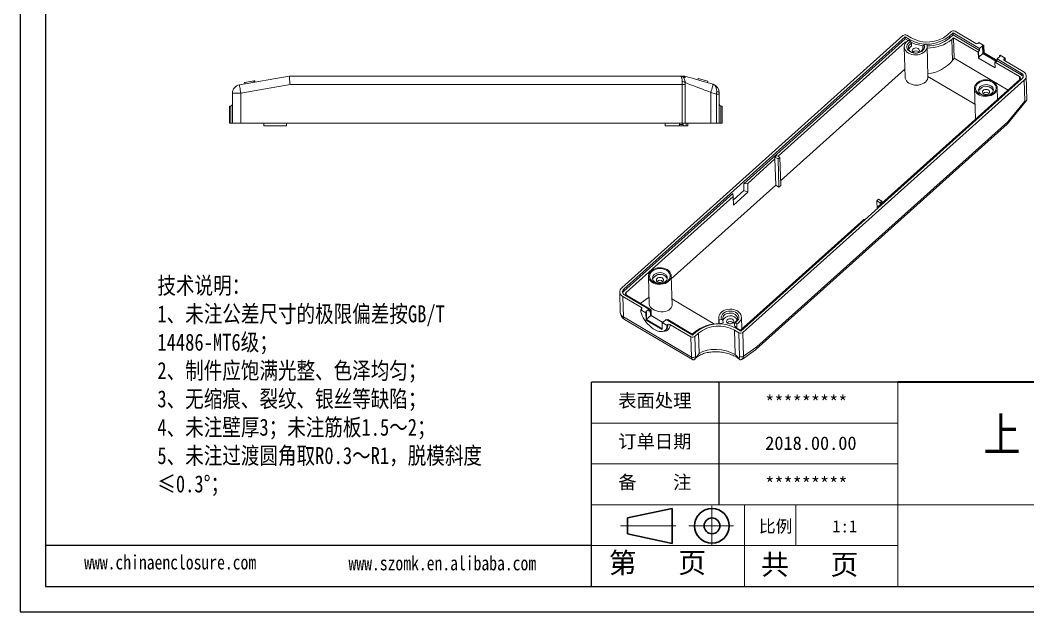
# Model space of a CAD drawing. Header units: inches. Extents: x 1561 to 2692, y 327 to 703.
# Drawn here: x 2160.2 to 2514, y 326.9 to 534.7 of the extents above; entities that cross this region are included whole.
import ezdxf

# ---------------------------------------------------------------- set-up
doc = ezdxf.new("R2010")
doc.units = ezdxf.units.IN
doc.header["$LTSCALE"] = 15
doc.linetypes.add('CENTER2', pattern=[28.575, 19.05, -3.175, 3.175, -3.175])
doc.layers.add('文字', color=81, linetype='Continuous')
for name, color, linetype, lineweight in [('粗实线', 7, 'Continuous', 30), ('细实线', 3, 'Continuous', 9), ('细点划线', 2, 'CENTER2', 9)]:
    doc.layers.add(name, color=color, linetype=linetype, lineweight=lineweight)
doc.styles.get("Standard").update_dxf_attribs({"font": 'txt', "bigfont": 'gbcbig.shx'})
doc.styles.add('宋体', font='', dxfattribs={"width": 0.8, "height": 3.5})
doc.styles.get('宋体').set_extended_font_data('SimSun')

msp = doc.modelspace()

# ---------------------------------------------------------------- linework, layer by layer
for p, q in [((2160.189, 703.141), (2160.189, 326.907)), ((2169.147, 694.183), (2169.147, 335.865)), ((2468.343, 407.529), (2360.848, 407.529)), ((2360.848, 335.865), (2360.848, 407.529)), ((2405.637, 364.531), (2405.637, 407.529)), ((2360.848, 350.198), (2169.147, 350.198)), ((2169.147, 335.865), (2683.334, 335.865)), ((2160.189, 326.907), (2692.292, 326.907))]:
    msp.add_line(p, q)
at = {"color": 7, "linetype": 'Continuous', "lineweight": 15}
for p, q in [((2495.788, 526.486), (2488.469, 530.801)), ((2470.17, 529.278), (2371.41, 440.706)), ((2470.941, 528.824), (2372.18, 440.252)), ((2470.961, 528.141), (2414.254, 477.283)), ((2472.481, 527.915), (2470.941, 528.824)), ((2470.961, 528.141), (2470.941, 528.824)), ((2471.976, 527.542), (2470.961, 528.141)), ((2473.119, 528.487), (2471.578, 529.395)), ((2472.847, 527.225), (2472.322, 527.751)), ((2487.061, 530.684), (2485.787, 529.541)), ((2487.832, 530.23), (2486.558, 529.087)), ((2486.578, 528.404), (2486.558, 529.087)), ((2487.853, 529.547), (2486.578, 528.404)), ((2487.986, 528.521), (2487.349, 527.949)), ((2487.571, 520.578), (2487.349, 527.949)), ((2497.077, 524.779), (2487.832, 530.23)), ((2487.853, 529.547), (2487.832, 530.23)), ((2497.098, 524.095), (2487.853, 529.547)), ((2496.615, 523.433), (2487.986, 528.521)), ((2487.986, 528.521), (2488.203, 521.347)), ((2471.094, 527.115), (2426.308, 486.948)), ((2470.655, 525.291), (2470.975, 514.698)), ((2471.322, 526.98), (2471.094, 527.115)), ((2471.094, 527.115), (2471.107, 526.711)), ((2472.847, 527.225), (2473.148, 526.591)), ((2473.148, 526.591), (2473.179, 525.565)), ((2477.159, 525.637), (2477.629, 526.088)), ((2477.159, 525.637), (2477.189, 524.655)), ((2478.493, 526.284), (2477.629, 526.088)), ((2478.972, 514.939), (2478.652, 525.533)), ((2496.811, 526.83), (2496.492, 526.545)), ((2497.098, 524.095), (2496.588, 523.638)), ((2496.811, 526.83), (2498.583, 525.785)), ((2497.077, 524.779), (2498.161, 525.75)), ((2497.098, 524.095), (2497.077, 524.779)), ((2498.392, 525.614), (2498.161, 525.75)), ((2498.161, 525.75), (2498.243, 523.017)), ((2498.583, 525.785), (2498.392, 525.614)), ((2498.392, 525.614), (2498.468, 523.085)), ((2498.583, 525.785), (2498.659, 523.257)), ((2488.203, 521.347), (2487.571, 520.578)), ((2507.13, 510.187), (2488.203, 521.347)), ((2496.742, 523.547), (2496.588, 523.638)), ((2496.615, 523.433), (2496.742, 523.547)), ((2496.677, 521.383), (2496.615, 523.433)), ((2496.677, 521.383), (2496.804, 521.497)), ((2496.677, 521.383), (2502.532, 517.93)), ((2496.804, 521.497), (2496.742, 523.547)), ((2496.798, 521.72), (2498.243, 523.017)), ((2498.243, 523.017), (2502.99, 520.218)), ((2498.659, 523.257), (2498.468, 523.085)), ((2498.468, 523.085), (2503.125, 520.339)), ((2503.259, 520.545), (2498.659, 523.257)), ((2502.752, 520.004), (2503.262, 520.461)), ((2503.241, 521.145), (2504.324, 522.116)), ((2511.716, 516.148), (2503.241, 521.145)), ((2503.241, 521.145), (2503.262, 520.461)), ((2511.737, 515.464), (2503.262, 520.461)), ((2504.093, 522.253), (2504.284, 522.424)), ((2504.324, 522.116), (2504.093, 522.253)), ((2504.093, 522.253), (2504.103, 521.918)), ((2504.284, 522.424), (2506.056, 521.379)), ((2506.056, 521.379), (2505.738, 521.093)), ((2512.353, 516.719), (2505.804, 520.581)), ((2470.892, 517.457), (2427.24, 478.308)), ((2502.598, 520.095), (2502.47, 519.981)), ((2511.099, 514.893), (2502.47, 519.981)), ((2502.532, 517.93), (2502.47, 519.981)), ((2502.752, 520.004), (2502.598, 520.095)), ((2237.182, 512.006), (2254.699, 515.071)), ((2242.204, 513.392), (2239.11, 512.851)), ((2242.557, 513.454), (2242.204, 513.392)), ((2242.204, 513.392), (2242.29, 512.9)), ((2242.557, 513.454), (2242.644, 512.961)), ((2242.646, 513.469), (2242.732, 512.977)), ((2254.699, 515.071), (2392.232, 515.071)), ((2392.366, 515.071), (2392.372, 515.071)), ((2393.464, 515.071), (2392.512, 515.071)), ((2392.699, 512.071), (2392.699, 513.145)), ((2398.275, 514.239), (2398.136, 513.759)), ((2401.637, 513.267), (2398.275, 514.239)), ((2401.637, 513.267), (2401.498, 512.786)), ((2401.723, 513.242), (2401.584, 512.761)), ((2401.723, 513.242), (2401.696, 513.249)), ((2413.222, 425.524), (2511.983, 514.097)), ((2413.993, 425.07), (2512.753, 513.642)), ((2462.808, 470.438), (2511.233, 513.867)), ((2478.972, 514.939), (2495.477, 505.207)), ((2511.737, 515.464), (2511.716, 516.148)), ((2512.975, 506.299), (2512.753, 513.642)), ((2513.693, 506.744), (2513.44, 515.096)), ((2254.959, 512.071), (2237.699, 509.05)), ((2239.049, 512.84), (2239.021, 512.835)), ((2239.021, 512.835), (2239.108, 512.343)), ((2239.11, 512.851), (2239.196, 512.358)), ((2392.699, 512.071), (2254.959, 512.071)), ((2392.699, 512.071), (2393.699, 512.071)), ((2392.699, 498.571), (2392.699, 512.071)), ((2393.699, 512.787), (2393.699, 512.071)), ((2393.699, 512.071), (2393.699, 498.571)), ((2495.31, 510.755), (2495.63, 500.161)), ((2503.431, 506.87), (2503.306, 510.996)), ((2234.699, 509.05), (2237.699, 509.05)), ((2234.699, 498.571), (2234.699, 509.05)), ((2237.699, 509.05), (2237.699, 498.571)), ((2402.699, 509.316), (2402.699, 498.571)), ((2404.699, 508.737), (2402.699, 509.316)), ((2404.699, 508.737), (2405.699, 508.737)), ((2404.699, 498.571), (2404.699, 508.737)), ((2405.699, 509.316), (2405.699, 508.737)), ((2405.699, 508.737), (2405.699, 498.571)), ((2506.85, 498.285), (2513.622, 506.538)), ((2506.963, 498.973), (2512.975, 506.299)), ((2234.199, 504.571), (2233.699, 504.571)), ((2233.699, 498.571), (2233.699, 504.571)), ((2406.699, 504.571), (2406.199, 504.571)), ((2406.699, 504.571), (2406.699, 498.571)), ((2418.898, 419.992), (2506.963, 498.973)), ((2495.654, 499.896), (2495.63, 500.161)), ((2233.699, 498.571), (2234.199, 498.571)), ((2234.699, 498.571), (2234.199, 498.571)), ((2237.699, 498.571), (2234.699, 498.571)), ((2392.699, 498.571), (2237.699, 498.571)), ((2245.699, 498.571), (2245.699, 497.571)), ((2253.699, 497.571), (2245.699, 497.571)), ((2253.699, 497.571), (2253.699, 498.571)), ((2386.699, 498.571), (2386.699, 497.571)), ((2391.717, 497.571), (2386.699, 497.571)), ((2391.717, 497.571), (2391.717, 498.571)), ((2391.717, 498.071), (2392.851, 498.071)), ((2393.265, 497.571), (2391.717, 497.571)), ((2393.699, 498.571), (2392.699, 498.571)), ((2392.851, 498.071), (2392.851, 498.571)), ((2392.851, 498.071), (2393.265, 497.571)), ((2394.01, 497.571), (2393.265, 497.571)), ((2402.699, 498.571), (2393.699, 498.571)), ((2394.01, 497.571), (2394.01, 498.571)), ((2394.699, 497.571), (2394.01, 497.571)), ((2394.699, 497.571), (2394.699, 498.571)), ((2404.699, 498.571), (2402.699, 498.571)), ((2405.699, 498.571), (2404.699, 498.571)), ((2406.199, 498.571), (2405.699, 498.571)), ((2406.699, 498.571), (2406.199, 498.571)), ((2418.502, 419.044), (2506.796, 498.229)), ((2425.219, 485.972), (2415.661, 477.4)), ((2425.198, 486.655), (2425.835, 487.227)), ((2426.354, 485.974), (2425.198, 486.655)), ((2425.198, 486.655), (2425.219, 485.972)), ((2425.497, 476.745), (2425.219, 485.972)), ((2425.835, 487.227), (2426.991, 486.545)), ((2426.991, 486.545), (2426.354, 485.974)), ((2426.354, 485.974), (2426.653, 476.064)), ((2426.991, 486.545), (2427.29, 476.635)), ((2425.497, 476.745), (2388.845, 443.873)), ((2410.603, 471.552), (2414.326, 474.891)), ((2410.657, 469.753), (2415.754, 474.325)), ((2414.254, 477.283), (2415.661, 477.4)), ((2414.326, 474.891), (2414.254, 477.283)), ((2415.754, 474.325), (2414.326, 474.891)), ((2415.754, 474.325), (2415.661, 477.4)), ((2425.497, 476.745), (2426.653, 476.064)), ((2426.653, 476.064), (2427.29, 476.635)), ((2410.431, 473.854), (2372.201, 439.568)), ((2410.564, 472.829), (2372.971, 439.114)), ((2410.564, 472.829), (2410.431, 473.854)), ((2410.657, 469.753), (2410.564, 472.829)), ((2460.995, 471.232), (2461.632, 471.803)), ((2462.151, 470.55), (2460.995, 471.232)), ((2460.995, 471.232), (2461.079, 468.444)), ((2461.632, 471.803), (2462.788, 471.122)), ((2462.788, 471.122), (2462.151, 470.55)), ((2462.788, 471.122), (2462.808, 470.438)), ((2461.534, 469.296), (2462.171, 469.867)), ((2461.534, 469.296), (2461.586, 468.899)), ((2461.547, 468.864), (2461.534, 469.296)), ((2462.151, 470.55), (2462.171, 469.867)), ((2462.171, 469.867), (2462.808, 470.438)), ((2413.11, 425.867), (2456.437, 464.724)), ((2456.982, 464.769), (2456.437, 464.724)), ((2380.815, 444.719), (2381.107, 435.057)), ((2389.122, 434.673), (2388.812, 444.961)), ((2370.723, 439.253), (2370.939, 432.091)), ((2372.201, 439.568), (2372.18, 440.252)), ((2371.81, 437.629), (2372.026, 430.467)), ((2371.81, 437.629), (2378.359, 433.768)), ((2372.447, 438.2), (2380.922, 433.204)), ((2373.105, 438.088), (2381.734, 433.001)), ((2381.034, 437.474), (2377.898, 435.262)), ((2404.053, 427.991), (2389.057, 436.833)), ((2378.107, 432.969), (2378.425, 433.255)), ((2379.879, 431.924), (2378.107, 432.969)), ((2380.922, 433.204), (2379.839, 432.232)), ((2380.07, 432.096), (2379.839, 432.232)), ((2379.879, 431.924), (2380.07, 432.096)), ((2379.955, 429.396), (2379.879, 431.924)), ((2380.146, 429.567), (2380.07, 432.096)), ((2380.922, 433.204), (2380.943, 432.52)), ((2381.452, 432.977), (2380.943, 432.52)), ((2381.514, 430.927), (2381.452, 432.977)), ((2381.452, 432.977), (2381.606, 432.886)), ((2381.606, 432.886), (2381.734, 433.001)), ((2381.668, 430.836), (2381.606, 432.886)), ((2381.796, 430.95), (2381.734, 433.001)), ((2372.026, 430.467), (2395.91, 416.385)), ((2372.414, 429.597), (2396.298, 415.515)), ((2380.146, 429.567), (2379.955, 429.396)), ((2379.955, 429.396), (2385.656, 426.034)), ((2381.514, 430.927), (2380.142, 429.697)), ((2385.648, 426.323), (2380.146, 429.567)), ((2381.514, 430.927), (2381.668, 430.836)), ((2381.668, 430.836), (2381.796, 430.95)), ((2385.685, 428.657), (2381.796, 430.95)), ((2385.771, 428.734), (2385.58, 428.563)), ((2387.352, 427.518), (2385.58, 428.563)), ((2385.656, 426.034), (2385.58, 428.563)), ((2386.002, 428.598), (2385.771, 428.734)), ((2387.086, 429.569), (2386.002, 428.598)), ((2387.086, 429.569), (2396.331, 424.118)), ((2387.589, 429.548), (2387.462, 429.434)), ((2387.462, 429.434), (2387.616, 429.343)), ((2387.464, 429.346), (2387.462, 429.434)), ((2387.558, 429.291), (2387.616, 429.343)), ((2387.589, 429.548), (2396.218, 424.461)), ((2405.47, 430.183), (2405.534, 428.065)), ((2405.629, 429.431), (2406.493, 429.628)), ((2405.629, 429.431), (2405.67, 428.064)), ((2405.67, 428.064), (2407.014, 428.37)), ((2406.983, 429.395), (2406.493, 429.628)), ((2406.983, 429.395), (2407.014, 428.37)), ((2411.275, 428.491), (2410.994, 428.441)), ((2410.994, 428.441), (2411.025, 427.416)), ((2411.275, 428.491), (2411.8, 427.964)), ((2413.591, 426.298), (2413.466, 430.424)), ((2386.735, 425.777), (2387.054, 426.063)), ((2387.352, 427.518), (2387.671, 427.804)), ((2388.375, 427.862), (2395.694, 423.547)), ((2396.218, 424.461), (2396.855, 425.032)), ((2396.331, 424.118), (2397.605, 425.261)), ((2397.101, 423.664), (2398.376, 424.807)), ((2398.592, 417.645), (2398.376, 424.807)), ((2411.025, 427.416), (2411.841, 426.597)), ((2411.044, 425.861), (2412.585, 424.953)), ((2411.044, 425.861), (2411.304, 417.264)), ((2411.681, 426.433), (2413.222, 425.524)), ((2411.8, 427.964), (2411.841, 426.597)), ((2412.339, 426.321), (2413.11, 425.867)), ((2412.838, 416.595), (2412.585, 424.953)), ((2413.993, 425.07), (2414.245, 416.712)), ((2395.91, 416.385), (2395.694, 423.547)), ((2397.101, 423.664), (2397.318, 416.502)), ((2413.791, 415.713), (2418.41, 418.971)), ((2414.245, 416.712), (2418.898, 419.992))]:
    msp.add_line(p, q, dxfattribs=at)
at = {"color": 8, "linetype": 'Continuous', "lineweight": 15}
for p, q in [((2472.492, 527.581), (2472.481, 527.915)), ((2505.738, 521.093), (2505.722, 520.643)), ((2511.133, 513.778), (2511.099, 514.893)), ((2234.199, 498.571), (2234.199, 504.571)), ((2406.199, 504.571), (2406.199, 498.571)), ((2372.971, 439.114), (2373, 438.16)), ((2378.407, 433.239), (2378.359, 433.768))]:
    msp.add_line(p, q, dxfattribs=at)
at = {"color": 7, "linetype": 'Continuous', "lineweight": 15, "flags": 128}
for points in [[(2472.322, 527.751), (2471.772, 527.395), (2471.317, 526.974), (2470.973, 526.501), (2470.75, 525.992), (2470.657, 525.464), (2470.696, 524.934), (2470.867, 524.42), (2471.162, 523.938), (2471.574, 523.506), (2472.087, 523.137), (2472.686, 522.843), (2473.349, 522.634), (2474.056, 522.517), (2474.783, 522.496), (2475.505, 522.571), (2476.199, 522.741), (2476.842, 522.999), (2477.412, 523.337), (2477.891, 523.744), (2478.263, 524.206), (2478.515, 524.708), (2478.64, 525.233), (2478.632, 525.764), (2478.493, 526.284)], [(2477.629, 526.088), (2477.744, 525.626), (2477.726, 525.156), (2477.574, 524.697), (2477.297, 524.268), (2476.905, 523.889), (2476.416, 523.576), (2475.851, 523.342), (2475.234, 523.198), (2474.592, 523.149), (2473.953, 523.198), (2473.344, 523.343), (2472.791, 523.577), (2472.319, 523.891), (2471.948, 524.27), (2471.694, 524.699), (2471.568, 525.158), (2471.575, 525.629), (2471.715, 526.09), (2471.982, 526.521), (2472.365, 526.905), (2472.847, 527.225)], [(2473.148, 526.591), (2472.726, 526.308), (2472.396, 525.966), (2472.175, 525.582), (2472.071, 525.173), (2472.092, 524.759), (2472.235, 524.361), (2472.493, 523.996), (2472.855, 523.682), (2473.303, 523.434), (2473.816, 523.264), (2474.369, 523.181), (2474.937, 523.187), (2475.491, 523.283), (2476.006, 523.464), (2476.457, 523.722), (2476.823, 524.044), (2477.085, 524.414), (2477.233, 524.816), (2477.258, 525.23), (2477.159, 525.637)], [(2475.491, 524.759), (2475.135, 524.905), (2474.732, 524.957), (2474.324, 524.911), (2473.957, 524.771), (2473.669, 524.552), (2473.493, 524.278), (2473.447, 523.979), (2473.536, 523.687), (2473.751, 523.434), (2474.068, 523.247), (2474.221, 523.194)], [(2475.219, 523.224), (2475.257, 523.238), (2475.589, 523.42), (2475.824, 523.67), (2475.937, 523.96), (2475.915, 524.26), (2475.761, 524.536), (2475.491, 524.759)], [(2506.056, 521.379), (2506.023, 520.798), (2505.956, 520.491)], [(2254.959, 512.071), (2254.909, 512.656), (2254.86, 513.219), (2254.815, 513.738), (2254.775, 514.192), (2254.743, 514.565), (2254.719, 514.843), (2254.704, 515.013), (2254.699, 515.071)], [(2392.699, 513.145), (2392.894, 513.138), (2393.082, 513.118), (2393.254, 513.085), (2393.406, 513.04), (2393.53, 512.986), (2393.623, 512.924), (2393.68, 512.857), (2393.699, 512.787)], [(2393.599, 515.071), (2394.385, 514.844), (2395.279, 514.585), (2396.269, 514.299), (2397.345, 513.988), (2398.493, 513.655), (2399.7, 513.306), (2400.952, 512.944), (2402.235, 512.573), (2403.533, 512.198)], [(2478.972, 514.939), (2478.924, 514.418), (2478.75, 513.91), (2478.455, 513.431), (2478.05, 512.997), (2477.547, 512.62), (2476.961, 512.313), (2476.312, 512.086), (2475.621, 511.947), (2474.909, 511.898), (2474.199, 511.943), (2473.513, 512.08), (2472.874, 512.304), (2472.303, 512.608), (2471.816, 512.982), (2471.43, 513.415), (2471.157, 513.893), (2471.005, 514.4), (2470.975, 514.698)], [(2501.857, 513.161), (2501.265, 513.449), (2500.611, 513.654), (2499.915, 513.77), (2499.2, 513.792), (2498.488, 513.721), (2497.802, 513.559), (2497.165, 513.31), (2496.596, 512.983), (2496.115, 512.588), (2495.736, 512.138), (2495.473, 511.648), (2495.332, 511.133), (2495.319, 510.609), (2495.435, 510.094), (2495.675, 509.604), (2496.031, 509.156), (2496.493, 508.762), (2497.046, 508.436), (2497.671, 508.189), (2498.349, 508.028), (2499.058, 507.958), (2499.774, 507.983), (2500.476, 508.1), (2501.14, 508.306), (2501.745, 508.595), (2502.272, 508.958), (2502.704, 509.382), (2503.027, 509.854), (2503.23, 510.359), (2503.307, 510.88), (2503.255, 511.401), (2503.077, 511.906), (2502.777, 512.377), (2502.366, 512.8), (2501.857, 513.161)], [(2501.602, 512.933), (2502.085, 512.586), (2502.468, 512.177), (2502.737, 511.722), (2502.882, 511.236), (2502.898, 510.737), (2502.784, 510.242), (2502.544, 509.771), (2502.188, 509.34), (2501.727, 508.964), (2501.179, 508.657), (2500.563, 508.431), (2499.902, 508.292), (2499.22, 508.248), (2498.54, 508.298), (2497.889, 508.441), (2497.288, 508.672), (2496.761, 508.983), (2496.326, 509.362), (2495.998, 509.796), (2495.79, 510.269), (2495.71, 510.764), (2495.759, 511.263), (2495.937, 511.748), (2496.236, 512.201), (2496.647, 512.607), (2497.153, 512.95), (2497.738, 513.218), (2498.379, 513.401), (2499.054, 513.493), (2499.738, 513.49), (2500.407, 513.393), (2501.035, 513.205), (2501.602, 512.933)], [(2237.699, 509.05), (2237.598, 509.627), (2237.501, 510.181), (2237.412, 510.692), (2237.333, 511.14), (2237.269, 511.508), (2237.221, 511.781), (2237.192, 511.949), (2237.182, 512.006)], [(2402.699, 509.316), (2401.614, 509.734), (2400.545, 510.147), (2399.507, 510.547), (2398.516, 510.929), (2397.586, 511.288), (2396.731, 511.618), (2395.962, 511.914), (2395.292, 512.172), (2394.73, 512.389), (2394.284, 512.561), (2393.96, 512.686), (2393.765, 512.762), (2393.699, 512.787)], [(2403.533, 512.198), (2403.516, 512.142), (2403.469, 511.978), (2403.392, 511.712), (2403.288, 511.354), (2403.162, 510.917), (2403.018, 510.419), (2402.862, 509.878), (2402.699, 509.316)], [(2404.699, 508.737), (2404.725, 509.022), (2404.751, 509.305), (2404.776, 509.583)], [(2404.776, 509.583), (2404.96, 509.574), (2405.134, 509.557), (2405.294, 509.531), (2405.433, 509.498), (2405.546, 509.458), (2405.63, 509.413), (2405.682, 509.366), (2405.699, 509.316)], [(2500.985, 511.678), (2500.498, 511.903), (2499.952, 512.043), (2499.375, 512.09), (2498.795, 512.042), (2498.243, 511.901), (2497.744, 511.674), (2497.325, 511.373), (2497.007, 511.013), (2496.805, 510.612), (2496.73, 510.189), (2496.784, 509.767), (2496.967, 509.366), (2497.268, 509.006), (2497.672, 508.706), (2498.159, 508.481), (2498.705, 508.341), (2499.282, 508.294), (2499.862, 508.342), (2500.415, 508.483), (2500.913, 508.71), (2501.332, 509.011), (2501.65, 509.371), (2501.852, 509.773), (2501.928, 510.195), (2501.873, 510.617), (2501.69, 511.018), (2501.389, 511.378), (2500.985, 511.678)], [(2500.146, 510.223), (2499.79, 510.369), (2499.386, 510.421), (2498.979, 510.375), (2498.611, 510.234), (2498.324, 510.015), (2498.147, 509.742), (2498.101, 509.443), (2498.19, 509.151), (2498.405, 508.897), (2498.722, 508.711), (2499.107, 508.61), (2499.518, 508.607), (2499.911, 508.702), (2500.243, 508.884), (2500.478, 509.133), (2500.591, 509.424), (2500.569, 509.723), (2500.415, 510), (2500.146, 510.223)], [(2387.362, 447.126), (2386.771, 447.413), (2386.117, 447.618), (2385.421, 447.734), (2384.705, 447.757), (2383.993, 447.686), (2383.307, 447.523), (2382.67, 447.274), (2382.102, 446.947), (2381.621, 446.552), (2381.242, 446.103), (2380.978, 445.612), (2380.838, 445.097), (2380.825, 444.574), (2380.94, 444.059), (2381.18, 443.569), (2381.537, 443.12), (2381.999, 442.726), (2382.551, 442.4), (2383.177, 442.153), (2383.854, 441.992), (2384.563, 441.923), (2385.28, 441.947), (2385.982, 442.064), (2386.646, 442.271), (2387.251, 442.56), (2387.778, 442.922), (2388.21, 443.346), (2388.532, 443.818), (2388.735, 444.323), (2388.812, 444.844), (2388.761, 445.366), (2388.582, 445.87), (2388.283, 446.341), (2387.872, 446.764), (2387.362, 447.126)], [(2387.107, 446.897), (2387.591, 446.55), (2387.974, 446.142), (2388.243, 445.686), (2388.388, 445.2), (2388.403, 444.701), (2388.289, 444.207), (2388.05, 443.736), (2387.693, 443.304), (2387.233, 442.928), (2386.684, 442.622), (2386.069, 442.395), (2385.408, 442.257), (2384.725, 442.212), (2384.046, 442.262), (2383.394, 442.405), (2382.794, 442.636), (2382.267, 442.947), (2381.831, 443.327), (2381.504, 443.761), (2381.296, 444.234), (2381.215, 444.729), (2381.265, 445.227), (2381.442, 445.712), (2381.742, 446.166), (2382.152, 446.571), (2382.659, 446.914), (2383.243, 447.182), (2383.885, 447.365), (2384.56, 447.457), (2385.244, 447.455), (2385.912, 447.357), (2386.541, 447.169), (2387.107, 446.897)], [(2386.491, 445.642), (2386.004, 445.868), (2385.458, 446.007), (2384.88, 446.054), (2384.301, 446.006), (2383.748, 445.865), (2383.25, 445.638), (2382.831, 445.337), (2382.513, 444.977), (2382.311, 444.576), (2382.235, 444.153), (2382.29, 443.731), (2382.473, 443.33), (2382.773, 442.971), (2383.178, 442.671), (2383.665, 442.445), (2384.211, 442.305), (2384.788, 442.258), (2385.368, 442.307), (2385.92, 442.448), (2386.419, 442.674), (2386.837, 442.975), (2387.156, 443.335), (2387.358, 443.737), (2387.433, 444.159), (2387.378, 444.582), (2387.196, 444.982), (2386.895, 445.342), (2386.491, 445.642)], [(2385.651, 444.187), (2385.295, 444.333), (2384.892, 444.385), (2384.484, 444.339), (2384.117, 444.199), (2383.829, 443.98), (2383.653, 443.706), (2383.607, 443.407), (2383.696, 443.115), (2383.911, 442.862), (2384.228, 442.675), (2384.613, 442.574), (2385.024, 442.571), (2385.417, 442.666), (2385.749, 442.848), (2385.984, 443.098), (2386.097, 443.388), (2386.075, 443.688), (2385.921, 443.964), (2385.651, 444.187)], [(2378.107, 432.969), (2378.177, 432.328), (2378.349, 431.639), (2378.618, 430.92), (2378.98, 430.186), (2379.425, 429.452), (2379.944, 428.737), (2380.525, 428.055), (2381.156, 427.422), (2381.822, 426.852), (2382.507, 426.358), (2383.198, 425.951), (2383.879, 425.639), (2384.534, 425.431), (2385.148, 425.33), (2385.708, 425.338), (2386.202, 425.456), (2386.619, 425.682), (2386.948, 426.009), (2387.183, 426.43), (2387.319, 426.937), (2387.352, 427.518)], [(2411.8, 427.964), (2412.35, 428.32), (2412.805, 428.741), (2413.149, 429.214), (2413.371, 429.723), (2413.464, 430.251), (2413.425, 430.781), (2413.255, 431.296), (2412.959, 431.777), (2412.548, 432.209), (2412.034, 432.579), (2411.436, 432.873), (2410.772, 433.082), (2410.066, 433.198), (2409.339, 433.219), (2408.617, 433.144), (2407.923, 432.974), (2407.28, 432.716), (2406.709, 432.378), (2406.23, 431.971), (2405.859, 431.509), (2405.606, 431.007), (2405.482, 430.482), (2405.49, 429.951), (2405.629, 429.431)], [(2406.493, 429.628), (2406.378, 430.089), (2406.396, 430.559), (2406.547, 431.019), (2406.825, 431.447), (2407.216, 431.826), (2407.705, 432.139), (2408.27, 432.373), (2408.887, 432.518), (2409.529, 432.566), (2410.169, 432.517), (2410.778, 432.372), (2411.331, 432.138), (2411.803, 431.825), (2412.174, 431.445), (2412.428, 431.017), (2412.554, 430.557), (2412.547, 430.087), (2412.407, 429.626), (2412.139, 429.194), (2411.757, 428.81), (2411.275, 428.491)], [(2410.994, 428.441), (2411.416, 428.724), (2411.746, 429.066), (2411.968, 429.45), (2412.071, 429.859), (2412.051, 430.272), (2411.908, 430.671), (2411.649, 431.036), (2411.287, 431.35), (2410.839, 431.598), (2410.326, 431.767), (2409.773, 431.851), (2409.206, 431.845), (2408.651, 431.749), (2408.136, 431.568), (2407.685, 431.31), (2407.32, 430.988), (2407.057, 430.618), (2406.91, 430.215), (2406.885, 429.801), (2406.983, 429.395)], [(2410.306, 429.651), (2409.95, 429.796), (2409.546, 429.849), (2409.139, 429.803), (2408.771, 429.662), (2408.484, 429.443), (2408.308, 429.17), (2408.261, 428.87), (2408.351, 428.579), (2408.565, 428.325), (2408.882, 428.138), (2409.267, 428.038), (2409.679, 428.035), (2410.071, 428.13), (2410.403, 428.312), (2410.639, 428.561), (2410.751, 428.852), (2410.729, 429.151), (2410.575, 429.428), (2410.306, 429.651)]]:
    msp.add_lwpolyline(points, dxfattribs=at)
at = {"color": 7, "linetype": 'Continuous', "lineweight": 15}
for centre, radius, start, end in [((2487.852, 529.704), 1.259, 60.63405, 128.88274), ((2470.96, 528.298), 1.259, 60.63378, 128.88309), ((2478.659, 538.839), 12.549, 240.50997, 309.00676), ((2478.676, 538.345), 11.317, 240.588, 308.92872), ((2478.897, 537.713), 12.069, 268.80412, 309.52744), ((2478.948, 538.053), 13.14, 268.78738, 309.74096), ((2474.042, 523.762), 1.999, 115.57637, 158.88896), ((2478.412, 537.645), 11.98, 242.95491, 264.42108), ((2474.743, 522.459), 1.491, 47.82571, 135.63417), ((2496.097, 527.035), 0.629, 240.63315, 308.88365), ((2505.931, 520.858), 0.305, 129.38759, 245.42062), ((2511.592, 515.056), 1.829, 309.38872, 65.41964), ((2392.232, 514.071), 1, 39.94635, 90), ((2392.232, 514.071), 1, 39.95009, 89.89086), ((2510.846, 514.339), 0.61, 309.38871, 65.42009), ((2511.209, 515.039), 1.219, 309.38878, 65.41972), ((2511.055, 514.196), 1.439, 21.41529, 61.75383), ((2237.699, 509.05), 3, 99.92625, 180), ((2402.699, 509.316), 3, 0, 73.86716), ((2499.402, 508.627), 2.859, 55.88323, 156.37276), ((2500.162, 509.387), 1.816, 17.32941, 62.30298), ((2499.397, 507.922), 1.491, 47.82573, 135.63413), ((2234.199, 505.071), 0.5, 270, 0), ((2406.199, 505.071), 0.5, 180, 270), ((2384.908, 442.591), 2.859, 55.88312, 156.3729), ((2384.903, 441.887), 1.491, 47.8257, 135.63396), ((2385.668, 443.351), 1.816, 17.33051, 62.30193), ((2372.571, 439.292), 1.829, 129.38872, 245.41964), ((2372.954, 439.309), 1.219, 129.38878, 245.41972), ((2373.082, 438.538), 1.356, 130.52384, 162.62061), ((2373.358, 438.643), 0.61, 129.38871, 245.42009), ((2373.938, 432.181), 3, 181.72992, 239.4762), ((2378.232, 433.491), 0.305, 309.38759, 65.42062), ((2409.538, 428.041), 2.871, 31.12084, 152.83309), ((2409.557, 427.35), 1.491, 47.82572, 135.63392), ((2388.066, 427.314), 0.629, 60.63315, 128.88365), ((2405.267, 414.91), 13.161, 88.2431, 129.72557), ((2405.504, 415.51), 12.549, 60.50997, 129.00676), ((2405.487, 416.003), 11.317, 60.588, 128.92872), ((2406.728, 416.8), 11.051, 59.48741, 62.44257), ((2413.203, 426.05), 1.259, 240.63378, 308.88309), ((2396.311, 424.644), 1.259, 240.63405, 308.88274), ((2396.527, 417.482), 1.259, 240.63405, 308.88274), ((2398.249, 416.503), 0.931, 180.08498, 204.53078), ((2413.455, 417.692), 1.259, 240.63378, 308.88309)]:
    msp.add_arc(centre, radius, start, end, dxfattribs=at)
at = {"color": 8, "linetype": 'Continuous', "lineweight": 15}
for centre, radius, start, end in [((2372.908, 432.233), 1.974, 184.13881, 243.46835), ((2372.988, 430.374), 0.966, 174.49691, 233.55514), ((2386.327, 427.551), 2.071, 268.2425, 8.6548), ((2385.53, 427.582), 2.152, 315.07904, 5.91266), ((2396.925, 416.316), 1.017, 176.12067, 232.11268)]:
    msp.add_arc(centre, radius, start, end, dxfattribs=at)
at = {"color": 7, "linetype": 'Continuous', "lineweight": 15}
for centre, major_axis, ratio, start_param, end_param in [((2479.096, 525.575), (10.081, 5.179), 0.8282766, 4.2961823, 5.194488), ((2402.699, 509.316), (0.834, 2.882), 0.6666667, 4.9939602, 6.2831853), ((2510.663, 507.661), (3.013, -1.027), 0.3027446, 5.6831853, 6.3962073), ((2504.651, 500.335), (2.173, -2.079), 0.4117825, 6.2517328, 6.8016158), ((2385.115, 434.865), (4, -0.403), 0.632685, 3.2245482, 6.3661408), ((2405.526, 413.556), (8.997, -1.2), 0.5987591, 0.9558121, 2.5266084), ((2416.586, 421.355), (-1.871, 2.349), 0.5792433, 3.1077082, 3.7253602), ((2411.297, 417.503), (-1.327, 1.508), 0.5206624, 3.0556186, 3.7032179)]:
    msp.add_ellipse(centre, major_axis=major_axis, ratio=ratio, start_param=start_param, end_param=end_param, dxfattribs=at)
at = {"color": 8, "linetype": 'Continuous', "lineweight": 15}
msp.add_ellipse((2411.934, 418.075), major_axis=(-1.914, 2.318), ratio=0.5595583, start_param=3.0867011, end_param=3.7166855, dxfattribs=at)
at = {"color": 7, "linetype": 'Continuous', "lineweight": 15}
for points, knots in [([(2392.699, 513.145), (2392.699, 513.432), (2392.672, 513.693), (2392.586, 514.17), (2392.528, 514.374), (2392.408, 514.714), (2392.349, 514.844), (2392.26, 515.024), (2392.232, 515.071), (2392.232, 515.071)], [0, 0, 0, 0, 0.25, 0.25, 0.5, 0.5, 0.75, 0.75, 1, 1, 1, 1]), ([(2392.372, 515.071), (2392.553, 515.071), (2392.715, 515.033), (2393.005, 514.924), (2393.13, 514.853), (2393.239, 514.781)], [0, 0, 0, 0, 0.5, 0.5, 1, 1, 1, 1]), ([(2393.239, 514.781), (2393.164, 514.759), (2393.103, 514.742), (2393.02, 514.719), (2392.999, 514.713), (2392.999, 514.713)], [0, 0, 0, 0, 0.5, 0.5, 1, 1, 1, 1]), ([(2393.039, 514.664), (2393.042, 514.661), (2393.05, 514.651), (2393.151, 514.521), (2393.363, 514.204), (2393.635, 513.571), (2393.677, 513.056), (2393.699, 512.787)], [0, 0, 0, 0, 0.02738197, 0.08989918, 0.38775482, 0.67939244, 1, 1, 1, 1]), ([(2393.464, 515.071), (2393.558, 515.01), (2393.622, 514.939), (2393.698, 514.799), (2393.709, 514.729), (2393.672, 514.632), (2393.623, 514.608), (2393.507, 514.633), (2393.461, 514.651), (2393.358, 514.705), (2393.301, 514.74), (2393.239, 514.781)], [0, 0, 0, 0, 0.25, 0.25, 0.5, 0.5, 0.75, 0.75, 0.875, 0.875, 1, 1, 1, 1]), ([(2393.464, 515.071), (2393.499, 515.071), (2393.531, 515.071), (2393.581, 515.071), (2393.599, 515.071), (2393.599, 515.071)], [0, 0, 0, 0, 0.5, 0.5, 1, 1, 1, 1]), ([(2397.139, 415.78), (2397.172, 415.818), (2397.312, 415.981), (2397.626, 416.274), (2398.124, 416.648), (2398.713, 417.001), (2399.385, 417.323), (2400.135, 417.608), (2400.955, 417.847), (2401.835, 418.036), (2402.764, 418.168), (2403.729, 418.241), (2404.719, 418.252), (2405.72, 418.2), (2406.718, 418.085), (2407.699, 417.909), (2408.65, 417.675), (2409.56, 417.387), (2410.416, 417.052), (2411.208, 416.675), (2411.923, 416.265), (2412.502, 415.874), (2412.809, 415.62), (2412.935, 415.515)], [0, 0, 0, 0, 0.0158733, 0.0679387, 0.1188047, 0.1689448, 0.2188675, 0.2687852, 0.3188127, 0.3689955, 0.419322, 0.4697503, 0.5202213, 0.5706635, 0.6209974, 0.6711625, 0.7211043, 0.7707749, 0.8201359, 0.8691622, 0.9178483, 0.9662196, 1, 1, 1, 1]), ([(2396.311, 415.525), (2396.363, 415.487), (2396.424, 415.442), (2396.496, 415.419), (2396.507, 415.416)], [0, 0, 0, 0, 0.8423634, 1, 1, 1, 1]), ([(2397.402, 416.117), (2397.369, 416.075), (2397.292, 415.974), (2397.147, 415.785), (2396.967, 415.592), (2396.76, 415.442), (2396.59, 415.385), (2396.531, 415.417), (2396.511, 415.428)], [0, 0, 0, 0, 0.0916247, 0.220145, 0.4221673, 0.6320764, 0.8796929, 1, 1, 1, 1]), ([(2413.094, 415.439), (2413.094, 415.438), (2413.082, 415.411), (2412.977, 415.475), (2412.843, 415.606), (2412.722, 415.748), (2412.629, 415.858), (2412.573, 415.918), (2412.551, 415.941)], [0, 0, 0, 0, 0.0113716, 0.3753554, 0.6426822, 0.8067527, 0.9249755, 1, 1, 1, 1]), ([(2413.095, 415.439), (2413.222, 415.464), (2413.459, 415.511), (2413.664, 415.64), (2413.758, 415.699)], [0, 0, 0, 0, 0.54096752, 1, 1, 1, 1])]:
    msp.add_open_spline(points, degree=3, knots=knots, dxfattribs=at)
for points in [[(2397.402, 416.117), (2397.801, 416.621), (2398.196, 417.133), (2398.592, 417.645)], [(2412.551, 415.941), (2412.129, 416.376), (2411.715, 416.818), (2411.304, 417.264)]]:
    msp.add_open_spline(points, degree=3, dxfattribs=at)
at = {"layer": '粗实线', "color": 7, "lineweight": 40}
msp.add_line((2683.334, 407.529), (2468.343, 407.529), dxfattribs=at)
at = {"layer": '粗实线', "color": 7}
for p, q in [((2389.174, 363.19), (2373.514, 359.871)), ((2389.174, 363.19), (2389.174, 350.916)), ((2373.514, 359.871), (2373.514, 354.332)), ((2373.514, 354.332), (2389.174, 350.916))]:
    msp.add_line(p, q, dxfattribs=at)
for radius in [6.089, 2.769]:
    msp.add_circle((2403.112, 357.101), radius, dxfattribs=at)
at = {"layer": '细实线', "color": 7}
for p, q in [((2468.343, 407.529), (2468.343, 335.865)), ((2468.343, 393.196), (2360.848, 393.196)), ((2468.343, 378.864), (2360.848, 378.864)), ((2683.334, 364.531), (2360.848, 364.531)), ((2414.595, 364.531), (2414.595, 335.865)), ((2432.511, 364.531), (2432.511, 350.198)), ((2468.343, 350.198), (2360.848, 350.198))]:
    msp.add_line(p, q, dxfattribs=at)
at = {"layer": '细点划线', "color": 7}
for p, q in [((2403.112, 364.11), (2403.112, 350.198)), ((2371.017, 357.101), (2390.374, 357.101)), ((2394.97, 357.101), (2410.706, 357.101))]:
    msp.add_line(p, q, dxfattribs=at)

# ---------------------------------------------------------------- texts
at = {"char_height": 4.71356, "width": 2678.95232, "attachment_point": 1}
for s, insert in [('{\\fSimHei|b0|i0|c134|p49;表面处理}', (2370.195, 403.461)), ('{\\fSimHei|b0|i0|c134|p49;*********}', (2421.821, 402.855)), ('{\\fSimHei|b0|i0|c134|p49;订单日期}', (2370.195, 389.129)), ('{\\fSimHei|b0|i0|c134|p49;2018.00.00}', (2421.821, 388.523)), ('{\\fSimHei|b0|i0|c134|p49;备    注}', (2370.195, 374.796)), ('{\\fSimHei|b0|i0|c134|p49;*********}', (2421.821, 374.19))]:
    msp.add_mtext(s, dxfattribs=dict(at, insert=insert))
at = {"layer": '文字', "color": 0, "attachment_point": 1, "style": '宋体'}
for s, insert, char_height, width in [('{\\H1.111x;技术说明：\\P1、未注公差尺寸的极限偏差按GB/T 14486-MT6级；\\P2、制件应饱满光整、色泽均匀；\\P3、无缩痕、裂纹、银丝等缺陷；\\P4、未注壁厚3；未注筋板1.5～2；\\P5、未注过渡圆角取R0.3～R1，脱模斜度≤0.3%%D；}', (2208.374, 444.516), 5.37477, 121.06352), ('上 壳', (2498.425, 395.156), 11.9439, 152.69892), ('www.chinaenclosure.com', (2182.669, 346.85), 5.04512, 88.63789), ('www.szomk.en.alibaba.com', (2275.488, 346.537), 5.04512, 88.63789)]:
    msp.add_mtext(s, dxfattribs=dict(at, insert=insert, char_height=char_height, width=width))
at = {"layer": '细实线', "color": 7, "attachment_point": 1}
for s, insert, char_height, width in [('{\\fSimSun|b0|i0|c134|p54;比例}', (2419.612, 359.103), 4.29982, 18.87486), ('{\\fSimSun|b0|i0|c134|p54;1:1}', (2445.366, 359.103), 4.29982, 18.87486), ('{\\fSimSun|b0|i0|c134|p54;第   页}', (2366.878, 347.735), 7.16636, 53.74771), ('{\\fSimSun|b0|i0|c134|p54; 共   页}', (2415.472, 347.126), 7.16636, 53.74771)]:
    msp.add_mtext(s, dxfattribs=dict(at, insert=insert, char_height=char_height, width=width))

doc.saveas('drawing.dxf')
